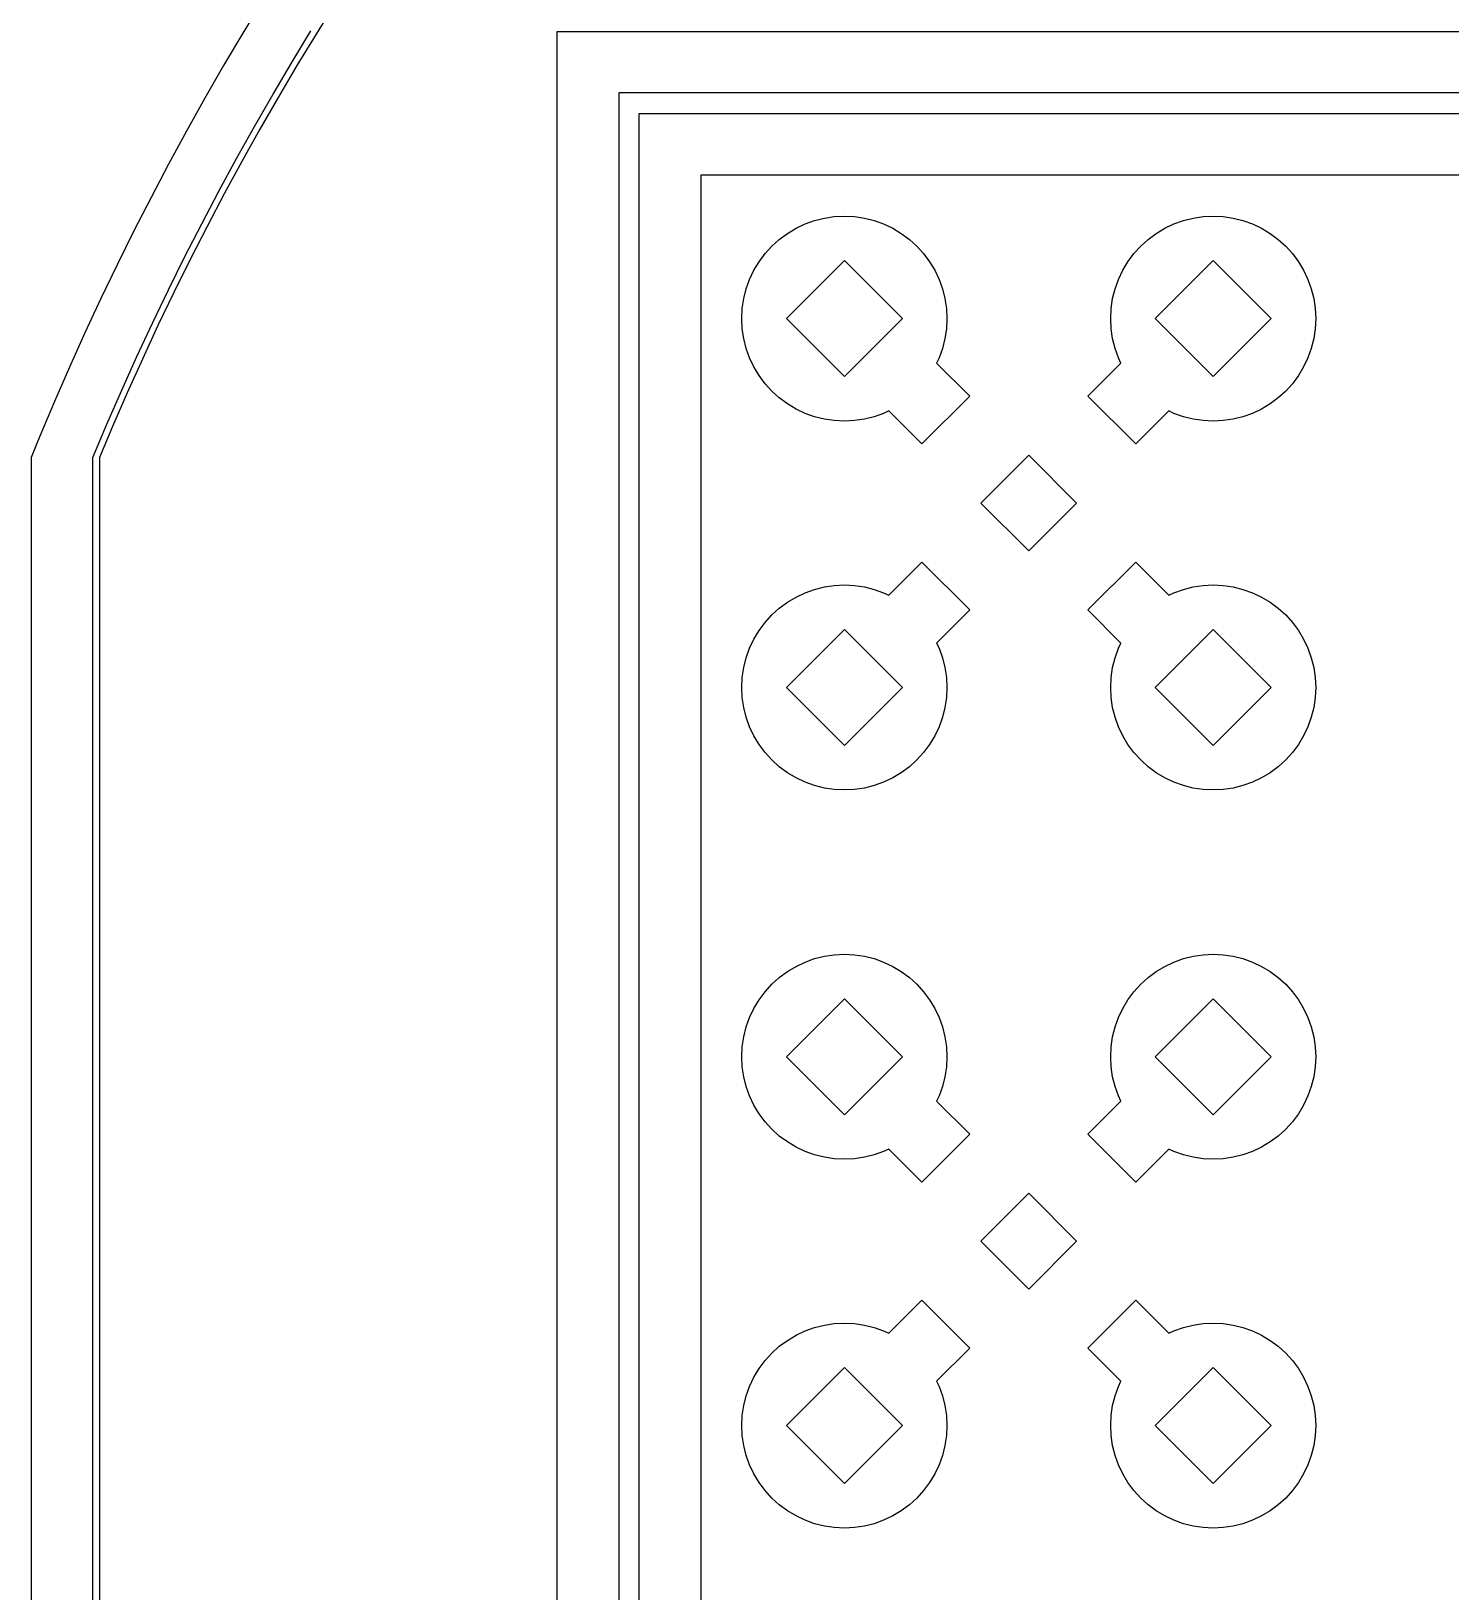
# Model space of a CAD drawing. Extents: x -16 to 132, y -40 to 113.
# Drawn here: x -15.67 to 19.73, y 37.27 to 76.19 of the extents above; entities that cross this region are included whole.
import ezdxf

# ---------------------------------------------------------------- set-up
doc = ezdxf.new("R2010")
doc.units = 0

msp = doc.modelspace()

# ---------------------------------------------------------------- linework, layer by layer
for p, q in [((-9.90825, 76.9447), (-10.3958, 76.1425)), ((-8.08023, 76.8983), (-8.56737, 76.1185)), ((-10.3958, 76.1425), (-10.8735, 75.3343)), ((-9.17355, 75.4099), (-8.69507, 76.1972)), ((-8.56737, 76.1185), (-9.04491, 75.3327)), ((-2.55649, -2.55649), (-2.55649, 76.1837)), ((-2.55649, 76.1837), (112.997, 76.1837)), ((-10.8735, 75.3343), (-11.3412, 74.5203)), ((-9.64235, 74.6167), (-9.17355, 75.4099)), ((-9.04491, 75.3327), (-9.51276, 74.5412)), ((-11.3412, 74.5203), (-11.799, 73.7007)), ((-10.1014, 73.8179), (-9.64235, 74.6167)), ((-9.51276, 74.5412), (-9.97086, 73.744)), ((111.463, 74.6498), (-1.0226, 74.6498)), ((-1.0226, 74.6498), (-1.0226, -1.0226)), ((-0.51129, -0.51129), (-0.51129, 74.1385)), ((-0.51129, 74.1385), (110.952, 74.1385)), ((-11.799, 73.7007), (-12.2466, 72.8754)), ((-10.5506, 73.0135), (-10.1014, 73.8179)), ((-9.97086, 73.744), (-10.4191, 72.9412)), ((-12.2466, 72.8754), (-12.684, 72.0448)), ((-10.9898, 72.2037), (-10.5506, 73.0135)), ((-10.4191, 72.9412), (-10.8575, 72.133)), ((109.418, 72.6046), (1.0226, 72.6046)), ((1.0226, 72.6046), (1.0226, 1.0226)), ((-12.684, 72.0448), (-13.1112, 71.2089)), ((-11.4191, 71.3885), (-10.9898, 72.2037)), ((-10.8575, 72.133), (-11.286, 71.3195)), ((-11.8384, 70.5682), (-11.4191, 71.3885)), ((-11.286, 71.3195), (-11.7044, 70.5007)), ((3.18427, 71.1483), (3.39943, 71.2773)), ((3.39943, 71.2773), (3.62624, 71.3845)), ((3.62624, 71.3845), (3.86246, 71.469)), ((3.86246, 71.469), (4.10582, 71.53)), ((4.10582, 71.53), (4.35399, 71.5668)), ((4.35399, 71.5668), (4.60457, 71.5791)), ((4.60457, 71.5791), (4.85516, 71.5668)), ((4.85516, 71.5668), (5.1033, 71.53)), ((5.1033, 71.53), (5.34668, 71.469)), ((5.34668, 71.469), (5.5829, 71.3845)), ((5.5829, 71.3845), (5.80969, 71.2773)), ((5.80969, 71.2773), (6.02487, 71.1483)), ((12.3819, 71.1483), (12.5971, 71.2773)), ((12.5971, 71.2773), (12.8239, 71.3845)), ((12.8239, 71.3845), (13.0601, 71.469)), ((13.0601, 71.469), (13.3035, 71.53)), ((13.3035, 71.53), (13.5516, 71.5668)), ((13.5516, 71.5668), (13.8022, 71.5791)), ((13.8022, 71.5791), (14.0528, 71.5668)), ((14.0528, 71.5668), (14.301, 71.53)), ((14.301, 71.53), (14.5443, 71.469)), ((14.5443, 71.469), (14.7805, 71.3845)), ((14.7805, 71.3845), (15.0074, 71.2773)), ((15.0074, 71.2773), (15.2225, 71.1483)), ((-13.1112, 71.2089), (-13.5282, 70.3677)), ((2.62836, 70.6445), (2.79684, 70.8303)), ((2.79684, 70.8303), (2.98274, 70.9988)), ((2.98274, 70.9988), (3.18427, 71.1483)), ((6.02487, 71.1483), (6.22639, 70.9988)), ((6.22639, 70.9988), (6.41229, 70.8303)), ((6.41229, 70.8303), (6.58078, 70.6444)), ((11.826, 70.6444), (11.9945, 70.8303)), ((11.9945, 70.8303), (12.1804, 70.9988)), ((12.1804, 70.9988), (12.3819, 71.1483)), ((15.2225, 71.1483), (15.424, 70.9988)), ((15.424, 70.9988), (15.6099, 70.8303)), ((15.6099, 70.8303), (15.7784, 70.6445)), ((-12.2476, 69.7427), (-11.8384, 70.5682)), ((-11.7044, 70.5007), (-12.1128, 69.6769)), ((2.34993, 70.2278), (2.47893, 70.4429)), ((2.47893, 70.4429), (2.62836, 70.6445)), ((4.60457, 70.4688), (3.15839, 69.0226)), ((6.05074, 69.0226), (4.60457, 70.4688)), ((6.58078, 70.6444), (6.73021, 70.4429)), ((6.73021, 70.4429), (6.85919, 70.2277)), ((11.5476, 70.2277), (11.6766, 70.4429)), ((11.6766, 70.4429), (11.826, 70.6444)), ((13.8022, 70.4688), (12.356, 69.0226)), ((15.2484, 69.0226), (13.8022, 70.4688)), ((15.7784, 70.6445), (15.9279, 70.4429)), ((15.9279, 70.4429), (16.0569, 70.2278)), ((-13.5282, 70.3677), (-13.9348, 69.5216)), ((2.24269, 70.001), (2.34993, 70.2278)), ((6.85919, 70.2277), (6.96646, 70.0009)), ((11.4403, 70.0009), (11.5476, 70.2277)), ((16.0569, 70.2278), (16.1641, 70.001)), ((-12.6466, 68.9123), (-12.2476, 69.7427)), ((-12.1128, 69.6769), (-12.511, 68.8482)), ((2.0972, 69.5214), (2.15816, 69.7647)), ((2.15816, 69.7647), (2.24269, 70.001)), ((6.96646, 70.0009), (7.05098, 69.7647)), ((7.05098, 69.7647), (7.11192, 69.5214)), ((11.2949, 69.5214), (11.3558, 69.7647)), ((11.3558, 69.7647), (11.4403, 70.0009)), ((16.1641, 70.001), (16.2486, 69.7647)), ((16.2486, 69.7647), (16.3096, 69.5214)), ((-13.9348, 69.5216), (-14.3309, 68.6705)), ((2.04808, 69.0226), (2.06039, 69.2732)), ((2.06039, 69.2732), (2.0972, 69.5214)), ((7.11192, 69.5214), (7.14877, 69.2732)), ((7.14877, 69.2732), (7.16106, 69.0226)), ((11.2457, 69.0226), (11.258, 69.2732)), ((11.258, 69.2732), (11.2949, 69.5214)), ((16.3096, 69.5214), (16.3464, 69.2732)), ((16.3464, 69.2732), (16.3587, 69.0226)), ((-13.0354, 68.077), (-12.6466, 68.9123)), ((2.06039, 68.772), (2.04808, 69.0226)), ((3.15839, 69.0226), (4.60457, 67.5764)), ((4.60457, 67.5764), (6.05074, 69.0226)), ((7.16106, 69.0226), (7.14876, 68.772)), ((11.258, 68.772), (11.2457, 69.0226)), ((12.356, 69.0226), (13.8022, 67.5764)), ((13.8022, 67.5764), (15.2484, 69.0226)), ((16.3587, 69.0226), (16.3464, 68.772)), ((-14.3309, 68.6705), (-14.7166, 67.8146)), ((-12.511, 68.8482), (-12.899, 68.0146)), ((2.0972, 68.5239), (2.06039, 68.772)), ((2.15816, 68.2805), (2.0972, 68.5239)), ((7.11194, 68.5238), (7.05098, 68.2805)), ((7.14876, 68.772), (7.11194, 68.5238)), ((11.2948, 68.5238), (11.258, 68.772)), ((11.3558, 68.2805), (11.2948, 68.5238)), ((16.3096, 68.5239), (16.2486, 68.2805)), ((16.3464, 68.772), (16.3096, 68.5239)), ((2.24269, 68.0443), (2.15816, 68.2805)), ((7.05098, 68.2805), (6.96646, 68.0443)), ((11.4403, 68.0443), (11.3558, 68.2805)), ((16.2486, 68.2805), (16.1641, 68.0443)), ((-14.7166, 67.8146), (-15.0918, 66.954)), ((-13.4139, 67.2371), (-13.0354, 68.077)), ((-12.899, 68.0146), (-13.2767, 67.1763)), ((2.34993, 67.8175), (2.24269, 68.0443)), ((2.47893, 67.6023), (2.34993, 67.8175)), ((6.96646, 68.0443), (6.9053, 67.915)), ((6.9053, 67.915), (7.73047, 67.0898)), ((10.6763, 67.0898), (11.5015, 67.915)), ((11.5015, 67.915), (11.4403, 68.0443)), ((16.0569, 67.8175), (15.9279, 67.6023)), ((16.1641, 68.0443), (16.0569, 67.8175)), ((2.62836, 67.4008), (2.47893, 67.6023)), ((2.79684, 67.2149), (2.62836, 67.4008)), ((15.7784, 67.4008), (15.6099, 67.2149)), ((15.9279, 67.6023), (15.7784, 67.4008)), ((-15.0918, 66.954), (-15.4564, 66.0889)), ((-13.7821, 66.3925), (-13.4139, 67.2371)), ((-13.2767, 67.1763), (-13.6442, 66.3335)), ((2.98276, 67.0464), (2.79684, 67.2149)), ((3.18427, 66.897), (2.98276, 67.0464)), ((7.73047, 67.0898), (6.53738, 65.8967)), ((11.8694, 65.8967), (10.6763, 67.0898)), ((15.424, 67.0464), (15.2225, 66.897)), ((15.6099, 67.2149), (15.424, 67.0464)), ((3.39944, 66.768), (3.18427, 66.897)), ((3.62625, 66.6607), (3.39944, 66.768)), ((3.86247, 66.5762), (3.62625, 66.6607)), ((4.10582, 66.5153), (3.86247, 66.5762)), ((5.34669, 66.5762), (5.10333, 66.5152)), ((5.58292, 66.6607), (5.34669, 66.5762)), ((5.71222, 66.7219), (5.58292, 66.6607)), ((6.53738, 65.8967), (5.71222, 66.7219)), ((12.6946, 66.7219), (11.8694, 65.8967)), ((12.8239, 66.6607), (12.6946, 66.7219)), ((13.0601, 66.5762), (12.8239, 66.6607)), ((13.3035, 66.5152), (13.0601, 66.5762)), ((14.5443, 66.5762), (14.301, 66.5153)), ((14.7805, 66.6607), (14.5443, 66.5762)), ((15.0073, 66.768), (14.7805, 66.6607)), ((15.2225, 66.897), (15.0073, 66.768)), ((-14.1315, 65.5633), (-13.7821, 66.3925)), ((-13.6442, 66.3335), (-13.9691, 65.5624)), ((4.354, 66.4784), (4.10582, 66.5153)), ((4.60458, 66.4661), (4.354, 66.4784)), ((4.85518, 66.4784), (4.60458, 66.4661)), ((5.10333, 66.5152), (4.85518, 66.4784)), ((13.5516, 66.4784), (13.3035, 66.5152)), ((13.8022, 66.4661), (13.5516, 66.4784)), ((14.0528, 66.4784), (13.8022, 66.4661)), ((14.301, 66.5153), (14.0528, 66.4784)), ((-15.4564, 66.0889), (-15.6717, 65.5599)), ((-15.6717, 65.5599), (-15.6717, 8.06726)), ((-14.1315, 8.06393), (-14.1315, 65.5633)), ((-13.9691, 65.5624), (-13.9691, 8.0648)), ((8.0103, 64.4238), (9.2034, 65.6169)), ((9.2034, 65.6169), (10.3965, 64.4238)), ((9.2034, 63.2307), (8.0103, 64.4238)), ((10.3965, 64.4238), (9.2034, 63.2307)), ((5.71222, 62.1257), (6.53738, 62.9509)), ((6.53738, 62.9509), (7.73047, 61.7578)), ((10.6763, 61.7578), (11.8694, 62.9509)), ((11.8694, 62.9509), (12.6946, 62.1257)), ((3.62625, 62.1869), (3.86247, 62.2714)), ((3.86247, 62.2714), (4.10582, 62.3323)), ((4.10582, 62.3323), (4.354, 62.3692)), ((4.354, 62.3692), (4.60458, 62.3815)), ((4.60458, 62.3815), (4.85518, 62.3692)), ((4.85518, 62.3692), (5.10333, 62.3323)), ((5.10333, 62.3323), (5.34669, 62.2714)), ((5.34669, 62.2714), (5.58292, 62.1869)), ((12.8239, 62.1869), (13.0601, 62.2714)), ((13.0601, 62.2714), (13.3035, 62.3323)), ((13.3035, 62.3323), (13.5516, 62.3692)), ((13.5516, 62.3692), (13.8022, 62.3815)), ((13.8022, 62.3815), (14.0528, 62.3692)), ((14.0528, 62.3692), (14.301, 62.3323)), ((14.301, 62.3323), (14.5443, 62.2714)), ((14.5443, 62.2714), (14.7805, 62.1869)), ((2.98276, 61.8012), (3.18427, 61.9506)), ((3.18427, 61.9506), (3.39944, 62.0796)), ((3.39944, 62.0796), (3.62625, 62.1869)), ((5.58292, 62.1869), (5.71222, 62.1257)), ((12.6946, 62.1257), (12.8239, 62.1869)), ((14.7805, 62.1869), (15.0073, 62.0796)), ((15.0073, 62.0796), (15.2225, 61.9506)), ((15.2225, 61.9506), (15.424, 61.8012)), ((2.62836, 61.4468), (2.79684, 61.6327)), ((2.79684, 61.6327), (2.98276, 61.8012)), ((7.73047, 61.7578), (6.9053, 60.9326)), ((11.5015, 60.9326), (10.6763, 61.7578)), ((15.424, 61.8012), (15.6099, 61.6327)), ((15.6099, 61.6327), (15.7784, 61.4468)), ((2.34993, 61.0301), (2.47893, 61.2453)), ((2.47893, 61.2453), (2.62836, 61.4468)), ((4.60457, 61.2711), (3.15839, 59.825)), ((6.05074, 59.825), (4.60457, 61.2711)), ((13.8022, 61.2711), (12.356, 59.825)), ((15.2484, 59.825), (13.8022, 61.2711)), ((15.7784, 61.4468), (15.9279, 61.2453)), ((15.9279, 61.2453), (16.0569, 61.0301)), ((2.15816, 60.5671), (2.24269, 60.8033)), ((2.24269, 60.8033), (2.34993, 61.0301)), ((6.9053, 60.9326), (6.96646, 60.8033)), ((6.96646, 60.8033), (7.05098, 60.5671)), ((11.3558, 60.5671), (11.4403, 60.8033)), ((11.4403, 60.8033), (11.5015, 60.9326)), ((16.0569, 61.0301), (16.1641, 60.8033)), ((16.1641, 60.8033), (16.2486, 60.5671)), ((2.06039, 60.0756), (2.0972, 60.3237)), ((2.0972, 60.3237), (2.15816, 60.5671)), ((7.05098, 60.5671), (7.11194, 60.3237)), ((7.11194, 60.3237), (7.14876, 60.0756)), ((11.258, 60.0756), (11.2948, 60.3237)), ((11.2948, 60.3237), (11.3558, 60.5671)), ((16.2486, 60.5671), (16.3096, 60.3237)), ((16.3096, 60.3237), (16.3464, 60.0756)), ((2.04808, 59.825), (2.06039, 60.0756)), ((7.14876, 60.0756), (7.16106, 59.825)), ((11.2457, 59.825), (11.258, 60.0756)), ((16.3464, 60.0756), (16.3587, 59.825)), ((2.06039, 59.5744), (2.04808, 59.825)), ((2.0972, 59.3262), (2.06039, 59.5744)), ((3.15839, 59.825), (4.60457, 58.3788)), ((4.60457, 58.3788), (6.05074, 59.825)), ((7.14877, 59.5744), (7.11192, 59.3262)), ((7.16106, 59.825), (7.14877, 59.5744)), ((11.258, 59.5744), (11.2457, 59.825)), ((11.2949, 59.3262), (11.258, 59.5744)), ((12.356, 59.825), (13.8022, 58.3788)), ((13.8022, 58.3788), (15.2484, 59.825)), ((16.3464, 59.5744), (16.3096, 59.3262)), ((16.3587, 59.825), (16.3464, 59.5744)), ((2.15816, 59.0829), (2.0972, 59.3262)), ((7.11192, 59.3262), (7.05098, 59.0829)), ((11.3558, 59.0829), (11.2949, 59.3262)), ((16.3096, 59.3262), (16.2486, 59.0829)), ((2.24269, 58.8466), (2.15816, 59.0829)), ((2.34993, 58.6198), (2.24269, 58.8466)), ((6.96646, 58.8466), (6.85919, 58.6198)), ((7.05098, 59.0829), (6.96646, 58.8466)), ((11.4403, 58.8466), (11.3558, 59.0829)), ((11.5476, 58.6198), (11.4403, 58.8466)), ((16.1641, 58.8466), (16.0569, 58.6198)), ((16.2486, 59.0829), (16.1641, 58.8466)), ((2.47893, 58.4047), (2.34993, 58.6198)), ((2.62836, 58.2031), (2.47893, 58.4047)), ((6.73021, 58.4047), (6.58078, 58.2032)), ((6.85919, 58.6198), (6.73021, 58.4047)), ((11.6766, 58.4047), (11.5476, 58.6198)), ((11.826, 58.2032), (11.6766, 58.4047)), ((15.9279, 58.4047), (15.7784, 58.2031)), ((16.0569, 58.6198), (15.9279, 58.4047)), ((2.79684, 58.0173), (2.62836, 58.2031)), ((2.98274, 57.8488), (2.79684, 58.0173)), ((6.41229, 58.0173), (6.22639, 57.8488)), ((6.58078, 58.2032), (6.41229, 58.0173)), ((11.9945, 58.0173), (11.826, 58.2032)), ((12.1804, 57.8488), (11.9945, 58.0173)), ((15.6099, 58.0173), (15.424, 57.8488)), ((15.7784, 58.2031), (15.6099, 58.0173)), ((3.18427, 57.6993), (2.98274, 57.8488)), ((3.39943, 57.5703), (3.18427, 57.6993)), ((6.02487, 57.6993), (5.80969, 57.5703)), ((6.22639, 57.8488), (6.02487, 57.6993)), ((12.3819, 57.6993), (12.1804, 57.8488)), ((12.5971, 57.5703), (12.3819, 57.6993)), ((15.2225, 57.6993), (15.0074, 57.5703)), ((15.424, 57.8488), (15.2225, 57.6993)), ((3.62624, 57.4631), (3.39943, 57.5703)), ((3.86246, 57.3786), (3.62624, 57.4631)), ((4.10582, 57.3176), (3.86246, 57.3786)), ((4.35399, 57.2808), (4.10582, 57.3176)), ((4.60457, 57.2685), (4.35399, 57.2808)), ((4.85516, 57.2808), (4.60457, 57.2685)), ((5.1033, 57.3176), (4.85516, 57.2808)), ((5.34668, 57.3786), (5.1033, 57.3176)), ((5.5829, 57.4631), (5.34668, 57.3786)), ((5.80969, 57.5703), (5.5829, 57.4631)), ((12.8239, 57.4631), (12.5971, 57.5703)), ((13.0601, 57.3786), (12.8239, 57.4631)), ((13.3035, 57.3176), (13.0601, 57.3786)), ((13.5516, 57.2808), (13.3035, 57.3176)), ((13.8022, 57.2685), (13.5516, 57.2808)), ((14.0528, 57.2808), (13.8022, 57.2685)), ((14.301, 57.3176), (14.0528, 57.2808)), ((14.5443, 57.3786), (14.301, 57.3176)), ((14.7805, 57.4631), (14.5443, 57.3786)), ((15.0074, 57.5703), (14.7805, 57.4631)), ((3.39943, 52.8705), (3.62624, 52.9777)), ((3.62624, 52.9777), (3.86246, 53.0622)), ((3.86246, 53.0622), (4.10582, 53.1232)), ((4.10582, 53.1232), (4.35399, 53.16)), ((4.35399, 53.16), (4.60457, 53.1723)), ((4.60457, 53.1723), (4.85516, 53.16)), ((4.85516, 53.16), (5.1033, 53.1232)), ((5.1033, 53.1232), (5.34668, 53.0622)), ((5.34668, 53.0622), (5.5829, 52.9777)), ((5.5829, 52.9777), (5.80969, 52.8705)), ((12.5971, 52.8705), (12.8239, 52.9777)), ((12.8239, 52.9777), (13.0601, 53.0622)), ((13.0601, 53.0622), (13.3035, 53.1232)), ((13.3035, 53.1232), (13.5516, 53.16)), ((13.5516, 53.16), (13.8022, 53.1723)), ((13.8022, 53.1723), (14.0528, 53.16)), ((14.0528, 53.16), (14.301, 53.1232)), ((14.301, 53.1232), (14.5443, 53.0622)), ((14.5443, 53.0622), (14.7805, 52.9777)), ((14.7805, 52.9777), (15.0074, 52.8705)), ((2.79684, 52.4235), (2.98274, 52.592)), ((2.98274, 52.592), (3.18427, 52.7415)), ((3.18427, 52.7415), (3.39943, 52.8705)), ((5.80969, 52.8705), (6.02487, 52.7415)), ((6.02487, 52.7415), (6.22639, 52.592)), ((6.22639, 52.592), (6.41229, 52.4235)), ((11.9945, 52.4235), (12.1804, 52.592)), ((12.1804, 52.592), (12.3819, 52.7415)), ((12.3819, 52.7415), (12.5971, 52.8705)), ((15.0074, 52.8705), (15.2225, 52.7415)), ((15.2225, 52.7415), (15.424, 52.592)), ((15.424, 52.592), (15.6099, 52.4235)), ((2.47893, 52.0361), (2.62836, 52.2376)), ((2.62836, 52.2376), (2.79684, 52.4235)), ((6.41229, 52.4235), (6.58078, 52.2376)), ((6.58078, 52.2376), (6.73021, 52.0361)), ((11.6766, 52.0361), (11.826, 52.2376)), ((11.826, 52.2376), (11.9945, 52.4235)), ((15.6099, 52.4235), (15.7784, 52.2376)), ((15.7784, 52.2376), (15.9279, 52.0361)), ((2.24269, 51.5941), (2.34993, 51.821)), ((2.34993, 51.821), (2.47893, 52.0361)), ((4.60457, 52.062), (3.15839, 50.6158)), ((6.05074, 50.6158), (4.60457, 52.062)), ((6.73021, 52.0361), (6.85919, 51.8209)), ((6.85919, 51.8209), (6.96646, 51.5941)), ((11.4403, 51.5941), (11.5476, 51.8209)), ((11.5476, 51.8209), (11.6766, 52.0361)), ((13.8022, 52.062), (12.356, 50.6158)), ((15.2484, 50.6158), (13.8022, 52.062)), ((15.9279, 52.0361), (16.0569, 51.821)), ((16.0569, 51.821), (16.1641, 51.5941)), ((2.15816, 51.3579), (2.24269, 51.5941)), ((6.96646, 51.5941), (7.05098, 51.3579)), ((11.3558, 51.3579), (11.4403, 51.5941)), ((16.1641, 51.5941), (16.2486, 51.3579)), ((2.06039, 50.8664), (2.0972, 51.1146)), ((2.0972, 51.1146), (2.15816, 51.3579)), ((7.05098, 51.3579), (7.11192, 51.1146)), ((7.11192, 51.1146), (7.14877, 50.8664)), ((11.258, 50.8664), (11.2949, 51.1146)), ((11.2949, 51.1146), (11.3558, 51.3579)), ((16.2486, 51.3579), (16.3096, 51.1146)), ((16.3096, 51.1146), (16.3464, 50.8664)), ((2.04808, 50.6158), (2.06039, 50.8664)), ((2.06039, 50.3652), (2.04808, 50.6158)), ((3.15839, 50.6158), (4.60457, 49.1696)), ((4.60457, 49.1696), (6.05074, 50.6158)), ((7.16106, 50.6158), (7.14876, 50.3652)), ((7.14877, 50.8664), (7.16106, 50.6158)), ((11.2457, 50.6158), (11.258, 50.8664)), ((11.258, 50.3652), (11.2457, 50.6158)), ((12.356, 50.6158), (13.8022, 49.1696)), ((13.8022, 49.1696), (15.2484, 50.6158)), ((16.3464, 50.8664), (16.3587, 50.6158)), ((16.3587, 50.6158), (16.3464, 50.3652)), ((2.0972, 50.1171), (2.06039, 50.3652)), ((7.14876, 50.3652), (7.11194, 50.1171)), ((11.2948, 50.1171), (11.258, 50.3652)), ((16.3464, 50.3652), (16.3096, 50.1171)), ((2.15816, 49.8737), (2.0972, 50.1171)), ((2.24269, 49.6375), (2.15816, 49.8737)), ((7.05098, 49.8737), (6.96646, 49.6375)), ((7.11194, 50.1171), (7.05098, 49.8737)), ((11.3558, 49.8737), (11.2948, 50.1171)), ((11.4403, 49.6375), (11.3558, 49.8737)), ((16.2486, 49.8737), (16.1641, 49.6375)), ((16.3096, 50.1171), (16.2486, 49.8737)), ((2.34993, 49.4107), (2.24269, 49.6375)), ((6.96646, 49.6375), (6.9053, 49.5082)), ((6.9053, 49.5082), (7.73047, 48.683)), ((10.6763, 48.683), (11.5015, 49.5082)), ((11.5015, 49.5082), (11.4403, 49.6375)), ((16.1641, 49.6375), (16.0569, 49.4107)), ((2.47893, 49.1955), (2.34993, 49.4107)), ((2.62836, 48.994), (2.47893, 49.1955)), ((15.9279, 49.1955), (15.7784, 48.994)), ((16.0569, 49.4107), (15.9279, 49.1955)), ((2.79684, 48.8081), (2.62836, 48.994)), ((2.98276, 48.6396), (2.79684, 48.8081)), ((7.73047, 48.683), (6.53738, 47.4899)), ((11.8694, 47.4899), (10.6763, 48.683)), ((15.6099, 48.8081), (15.424, 48.6396)), ((15.7784, 48.994), (15.6099, 48.8081)), ((3.18427, 48.4902), (2.98276, 48.6396)), ((3.39944, 48.3612), (3.18427, 48.4902)), ((3.62625, 48.2539), (3.39944, 48.3612)), ((5.71222, 48.3151), (5.58292, 48.2539)), ((6.53738, 47.4899), (5.71222, 48.3151)), ((12.6946, 48.3151), (11.8694, 47.4899)), ((12.8239, 48.2539), (12.6946, 48.3151)), ((15.0073, 48.3612), (14.7805, 48.2539)), ((15.2225, 48.4902), (15.0073, 48.3612)), ((15.424, 48.6396), (15.2225, 48.4902)), ((3.86247, 48.1694), (3.62625, 48.2539)), ((4.10582, 48.1085), (3.86247, 48.1694)), ((4.354, 48.0716), (4.10582, 48.1085)), ((4.60458, 48.0593), (4.354, 48.0716)), ((4.85518, 48.0716), (4.60458, 48.0593)), ((5.10333, 48.1084), (4.85518, 48.0716)), ((5.34669, 48.1694), (5.10333, 48.1084)), ((5.58292, 48.2539), (5.34669, 48.1694)), ((13.0601, 48.1694), (12.8239, 48.2539)), ((13.3035, 48.1084), (13.0601, 48.1694)), ((13.5516, 48.0716), (13.3035, 48.1084)), ((13.8022, 48.0593), (13.5516, 48.0716)), ((14.0528, 48.0716), (13.8022, 48.0593)), ((14.301, 48.1085), (14.0528, 48.0716)), ((14.5443, 48.1694), (14.301, 48.1085)), ((14.7805, 48.2539), (14.5443, 48.1694)), ((8.0103, 46.017), (9.2034, 47.2101)), ((9.2034, 47.2101), (10.3965, 46.017)), ((9.2034, 44.8239), (8.0103, 46.017)), ((10.3965, 46.017), (9.2034, 44.8239)), ((5.71222, 43.7189), (6.53738, 44.5441)), ((6.53738, 44.5441), (7.73047, 43.351)), ((10.6763, 43.351), (11.8694, 44.5441)), ((11.8694, 44.5441), (12.6946, 43.7189)), ((3.18427, 43.5438), (3.39944, 43.6728)), ((3.39944, 43.6728), (3.62625, 43.7801)), ((3.62625, 43.7801), (3.86247, 43.8646)), ((3.86247, 43.8646), (4.10582, 43.9255)), ((4.10582, 43.9255), (4.354, 43.9624)), ((4.354, 43.9624), (4.60458, 43.9747)), ((4.60458, 43.9747), (4.85518, 43.9624)), ((4.85518, 43.9624), (5.10333, 43.9255)), ((5.10333, 43.9255), (5.34669, 43.8646)), ((5.34669, 43.8646), (5.58292, 43.7801)), ((5.58292, 43.7801), (5.71222, 43.7189)), ((12.6946, 43.7189), (12.8239, 43.7801)), ((12.8239, 43.7801), (13.0601, 43.8646)), ((13.0601, 43.8646), (13.3035, 43.9255)), ((13.3035, 43.9255), (13.5516, 43.9624)), ((13.5516, 43.9624), (13.8022, 43.9747)), ((13.8022, 43.9747), (14.0528, 43.9624)), ((14.0528, 43.9624), (14.301, 43.9255)), ((14.301, 43.9255), (14.5443, 43.8646)), ((14.5443, 43.8646), (14.7805, 43.7801)), ((14.7805, 43.7801), (15.0073, 43.6728)), ((15.0073, 43.6728), (15.2225, 43.5438)), ((2.62836, 43.04), (2.79684, 43.2259)), ((2.79684, 43.2259), (2.98276, 43.3944)), ((2.98276, 43.3944), (3.18427, 43.5438)), ((7.73047, 43.351), (6.9053, 42.5258)), ((11.5015, 42.5258), (10.6763, 43.351)), ((15.2225, 43.5438), (15.424, 43.3944)), ((15.424, 43.3944), (15.6099, 43.2259)), ((15.6099, 43.2259), (15.7784, 43.04)), ((2.34993, 42.6233), (2.47893, 42.8385)), ((2.47893, 42.8385), (2.62836, 43.04)), ((4.60457, 42.8643), (3.15839, 41.4182)), ((6.05074, 41.4182), (4.60457, 42.8643)), ((13.8022, 42.8643), (12.356, 41.4182)), ((15.2484, 41.4182), (13.8022, 42.8643)), ((15.7784, 43.04), (15.9279, 42.8385)), ((15.9279, 42.8385), (16.0569, 42.6233)), ((2.24269, 42.3965), (2.34993, 42.6233)), ((6.9053, 42.5258), (6.96646, 42.3965)), ((11.4403, 42.3965), (11.5015, 42.5258)), ((16.0569, 42.6233), (16.1641, 42.3965)), ((2.0972, 41.9169), (2.15816, 42.1603)), ((2.15816, 42.1603), (2.24269, 42.3965)), ((6.96646, 42.3965), (7.05098, 42.1603)), ((7.05098, 42.1603), (7.11194, 41.9169)), ((11.2948, 41.9169), (11.3558, 42.1603)), ((11.3558, 42.1603), (11.4403, 42.3965)), ((16.1641, 42.3965), (16.2486, 42.1603)), ((16.2486, 42.1603), (16.3096, 41.9169)), ((2.04808, 41.4182), (2.06039, 41.6688)), ((2.06039, 41.6688), (2.0972, 41.9169)), ((7.11194, 41.9169), (7.14876, 41.6688)), ((7.14876, 41.6688), (7.16106, 41.4182)), ((11.2457, 41.4182), (11.258, 41.6688)), ((11.258, 41.6688), (11.2948, 41.9169)), ((16.3096, 41.9169), (16.3464, 41.6688)), ((16.3464, 41.6688), (16.3587, 41.4182)), ((2.06039, 41.1676), (2.04808, 41.4182)), ((3.15839, 41.4182), (4.60457, 39.972)), ((4.60457, 39.972), (6.05074, 41.4182)), ((7.16106, 41.4182), (7.14877, 41.1676)), ((11.258, 41.1676), (11.2457, 41.4182)), ((12.356, 41.4182), (13.8022, 39.972)), ((13.8022, 39.972), (15.2484, 41.4182)), ((16.3587, 41.4182), (16.3464, 41.1676)), ((2.0972, 40.9194), (2.06039, 41.1676)), ((2.15816, 40.6761), (2.0972, 40.9194)), ((7.11192, 40.9194), (7.05098, 40.6761)), ((7.14877, 41.1676), (7.11192, 40.9194)), ((11.2949, 40.9194), (11.258, 41.1676)), ((11.3558, 40.6761), (11.2949, 40.9194)), ((16.3096, 40.9194), (16.2486, 40.6761)), ((16.3464, 41.1676), (16.3096, 40.9194)), ((2.24269, 40.4398), (2.15816, 40.6761)), ((7.05098, 40.6761), (6.96646, 40.4398)), ((11.4403, 40.4398), (11.3558, 40.6761)), ((16.2486, 40.6761), (16.1641, 40.4398)), ((2.34993, 40.213), (2.24269, 40.4398)), ((2.47893, 39.9979), (2.34993, 40.213)), ((6.85919, 40.213), (6.73021, 39.9979)), ((6.96646, 40.4398), (6.85919, 40.213)), ((11.5476, 40.213), (11.4403, 40.4398)), ((11.6766, 39.9979), (11.5476, 40.213)), ((16.0569, 40.213), (15.9279, 39.9979)), ((16.1641, 40.4398), (16.0569, 40.213)), ((2.62836, 39.7963), (2.47893, 39.9979)), ((2.79684, 39.6105), (2.62836, 39.7963)), ((6.58078, 39.7964), (6.41229, 39.6105)), ((6.73021, 39.9979), (6.58078, 39.7964)), ((11.826, 39.7964), (11.6766, 39.9979)), ((11.9945, 39.6105), (11.826, 39.7964)), ((15.7784, 39.7963), (15.6099, 39.6105)), ((15.9279, 39.9979), (15.7784, 39.7963)), ((2.98274, 39.442), (2.79684, 39.6105)), ((3.18427, 39.2925), (2.98274, 39.442)), ((6.22639, 39.442), (6.02487, 39.2925)), ((6.41229, 39.6105), (6.22639, 39.442)), ((12.1804, 39.442), (11.9945, 39.6105)), ((12.3819, 39.2925), (12.1804, 39.442)), ((15.424, 39.442), (15.2225, 39.2925)), ((15.6099, 39.6105), (15.424, 39.442)), ((3.39943, 39.1635), (3.18427, 39.2925)), ((3.62624, 39.0563), (3.39943, 39.1635)), ((3.86246, 38.9718), (3.62624, 39.0563)), ((4.10582, 38.9108), (3.86246, 38.9718)), ((5.34668, 38.9718), (5.1033, 38.9108)), ((5.5829, 39.0563), (5.34668, 38.9718)), ((5.80969, 39.1635), (5.5829, 39.0563)), ((6.02487, 39.2925), (5.80969, 39.1635)), ((12.5971, 39.1635), (12.3819, 39.2925)), ((12.8239, 39.0563), (12.5971, 39.1635)), ((13.0601, 38.9718), (12.8239, 39.0563)), ((13.3035, 38.9108), (13.0601, 38.9718)), ((14.5443, 38.9718), (14.301, 38.9108)), ((14.7805, 39.0563), (14.5443, 38.9718)), ((15.0074, 39.1635), (14.7805, 39.0563)), ((15.2225, 39.2925), (15.0074, 39.1635)), ((4.35399, 38.874), (4.10582, 38.9108)), ((4.60457, 38.8617), (4.35399, 38.874)), ((4.85516, 38.874), (4.60457, 38.8617)), ((5.1033, 38.9108), (4.85516, 38.874)), ((13.5516, 38.874), (13.3035, 38.9108)), ((13.8022, 38.8617), (13.5516, 38.874)), ((14.0528, 38.874), (13.8022, 38.8617)), ((14.301, 38.9108), (14.0528, 38.874))]:
    msp.add_line(p, q)

doc.saveas('drawing.dxf')
